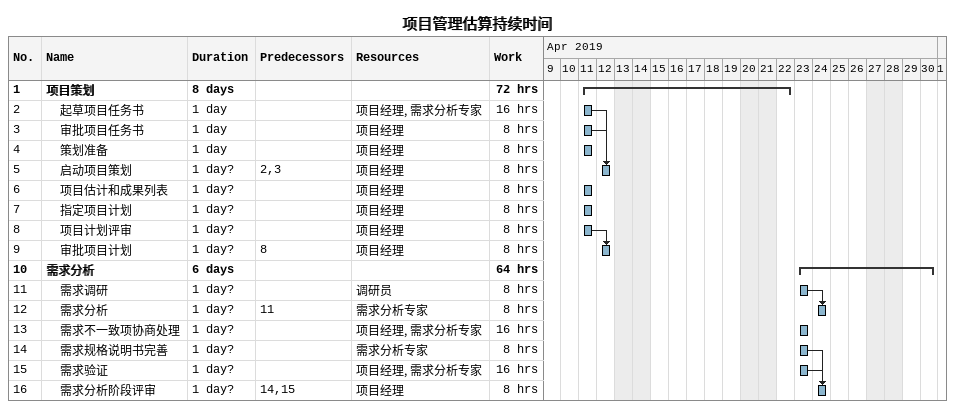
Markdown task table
项目管理估算持续时间

| ID | Level | Task | Duration | Start | Finish | Predecessors | Resources | Work (h) |
|---|---|---|---|---|---|---|---|---|
| 1 | 1 | **项目策划** | 8d | 2019-04-11 | 2019-04-22 |  |  | 72 |
| 2 | 2 | 起草项目任务书 | 1d | 2019-04-11 | 2019-04-11 |  | 项目经理, 需求分析专家 | 16 |
| 3 | 2 | 审批项目任务书 | 1d | 2019-04-11 | 2019-04-11 |  | 项目经理 | 8 |
| 4 | 2 | 策划准备 | 1d | 2019-04-11 | 2019-04-11 |  | 项目经理 | 8 |
| 5 | 2 | 启动项目策划 | 1d? | 2019-04-12 | 2019-04-12 | 2, 3 | 项目经理 | 8 |
| 6 | 2 | 项目估计和成果列表 | 1d? | 2019-04-11 | 2019-04-11 |  | 项目经理 | 8 |
| 7 | 2 | 指定项目计划 | 1d? | 2019-04-11 | 2019-04-11 |  | 项目经理 | 8 |
| 8 | 2 | 项目计划评审 | 1d? | 2019-04-11 | 2019-04-11 |  | 项目经理 | 8 |
| 9 | 2 | 审批项目计划 | 1d? | 2019-04-12 | 2019-04-12 | 8 | 项目经理 | 8 |
| 10 | 1 | **需求分析** | 6d | 2019-04-23 | 2019-04-30 |  |  | 64 |
| 11 | 2 | 需求调研 | 1d? | 2019-04-23 | 2019-04-23 |  | 调研员 | 8 |
| 12 | 2 | 需求分析 | 1d? | 2019-04-24 | 2019-04-24 | 11 | 需求分析专家 | 8 |
| 13 | 2 | 需求不一致项协商处理 | 1d? | 2019-04-23 | 2019-04-23 |  | 项目经理, 需求分析专家 | 16 |
| 14 | 2 | 需求规格说明书完善 | 1d? | 2019-04-23 | 2019-04-23 |  | 需求分析专家 | 8 |
| 15 | 2 | 需求验证 | 1d? | 2019-04-23 | 2019-04-23 |  | 项目经理, 需求分析专家 | 16 |
| 16 | 2 | 需求分析阶段评审 | 1d? | 2019-04-24 | 2019-04-24 | 14, 15 | 项目经理 | 8 |
